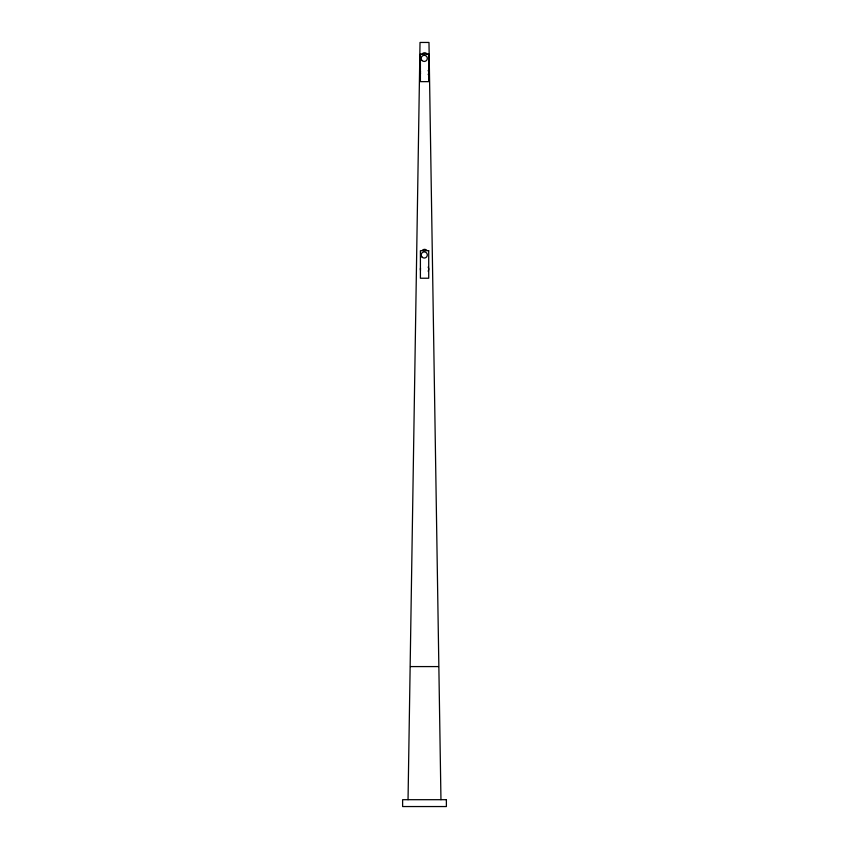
<?xml version="1.0" encoding="UTF-8"?>
<svg xmlns="http://www.w3.org/2000/svg" width="849" height="849" viewBox="0 0 849 849"><rect width="100%" height="100%" fill="white"/><g stroke="black" fill="none" stroke-linecap="round" stroke-linejoin="round"><path stroke-width="1.27" d="M408.04 799.694L420.022 42.45L428.978 42.45L440.96 799.694M410.502 666.582L438.498 666.582M428.151 70.467A4.149 4.149 0 0 1 428.151 74.627M420.542 73.619A4.149 4.149 0 0 1 420.542 71.475M421.911 54.304A3.067 3.067 0 0 1 427.227 54.272M428.151 267.053A4.149 4.149 0 0 1 428.151 271.213M420.542 270.215A4.149 4.149 0 0 1 420.542 268.061M422.399 250.253A3.067 3.067 0 0 1 426.739 250.232M428.713 54.124L420.404 54.124L420.404 81.642L428.713 81.642L428.713 54.124M428.713 250.71L420.404 250.71L420.404 278.228L428.713 278.228L428.713 250.71M446.383 799.694L402.617 799.694L402.617 806.55L446.383 806.55L446.383 799.694M422.091 60.566A3.067 3.067 0 0 0 427.227 59.165A3.067 3.067 0 0 0 423.449 55.418A3.067 3.067 0 0 0 422.091 60.566M422.091 257.151A3.067 3.067 0 0 0 427.227 255.751A3.067 3.067 0 0 0 423.449 252.004A3.067 3.067 0 0 0 422.091 257.151"/></g></svg>
